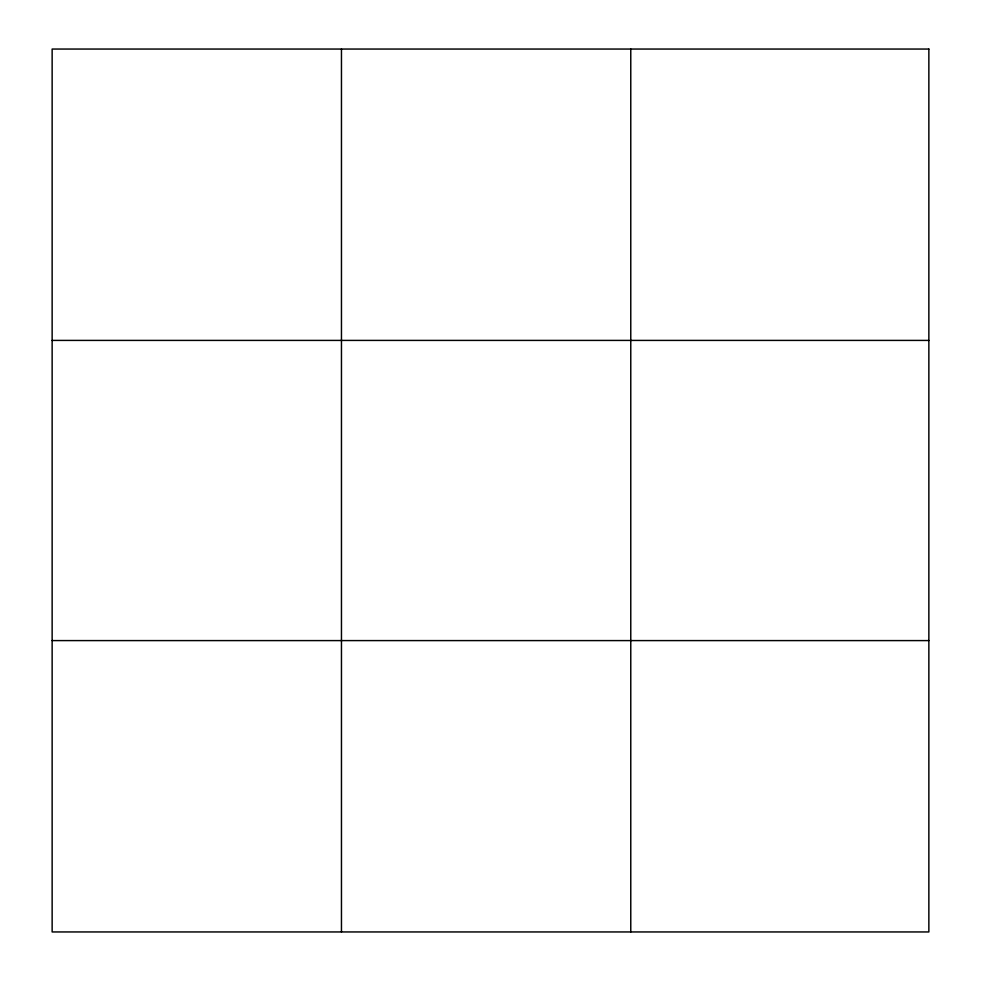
<?xml version="1.0" encoding="UTF-8"?>
<svg xmlns="http://www.w3.org/2000/svg" width="981" height="981" viewBox="0 0 981 981"><rect width="100%" height="100%" fill="white"/><g stroke="black" fill="none" stroke-linecap="round" stroke-linejoin="round"><path stroke-width="1.47" d="M341.462 931.95L341.462 49.05M630.771 931.95L630.771 49.05M52.14 340.407L928.86 340.407M52.14 640.593L928.86 640.593M928.86 49.05L928.86 931.95L52.14 931.95L52.14 49.05L928.86 49.05"/></g></svg>
